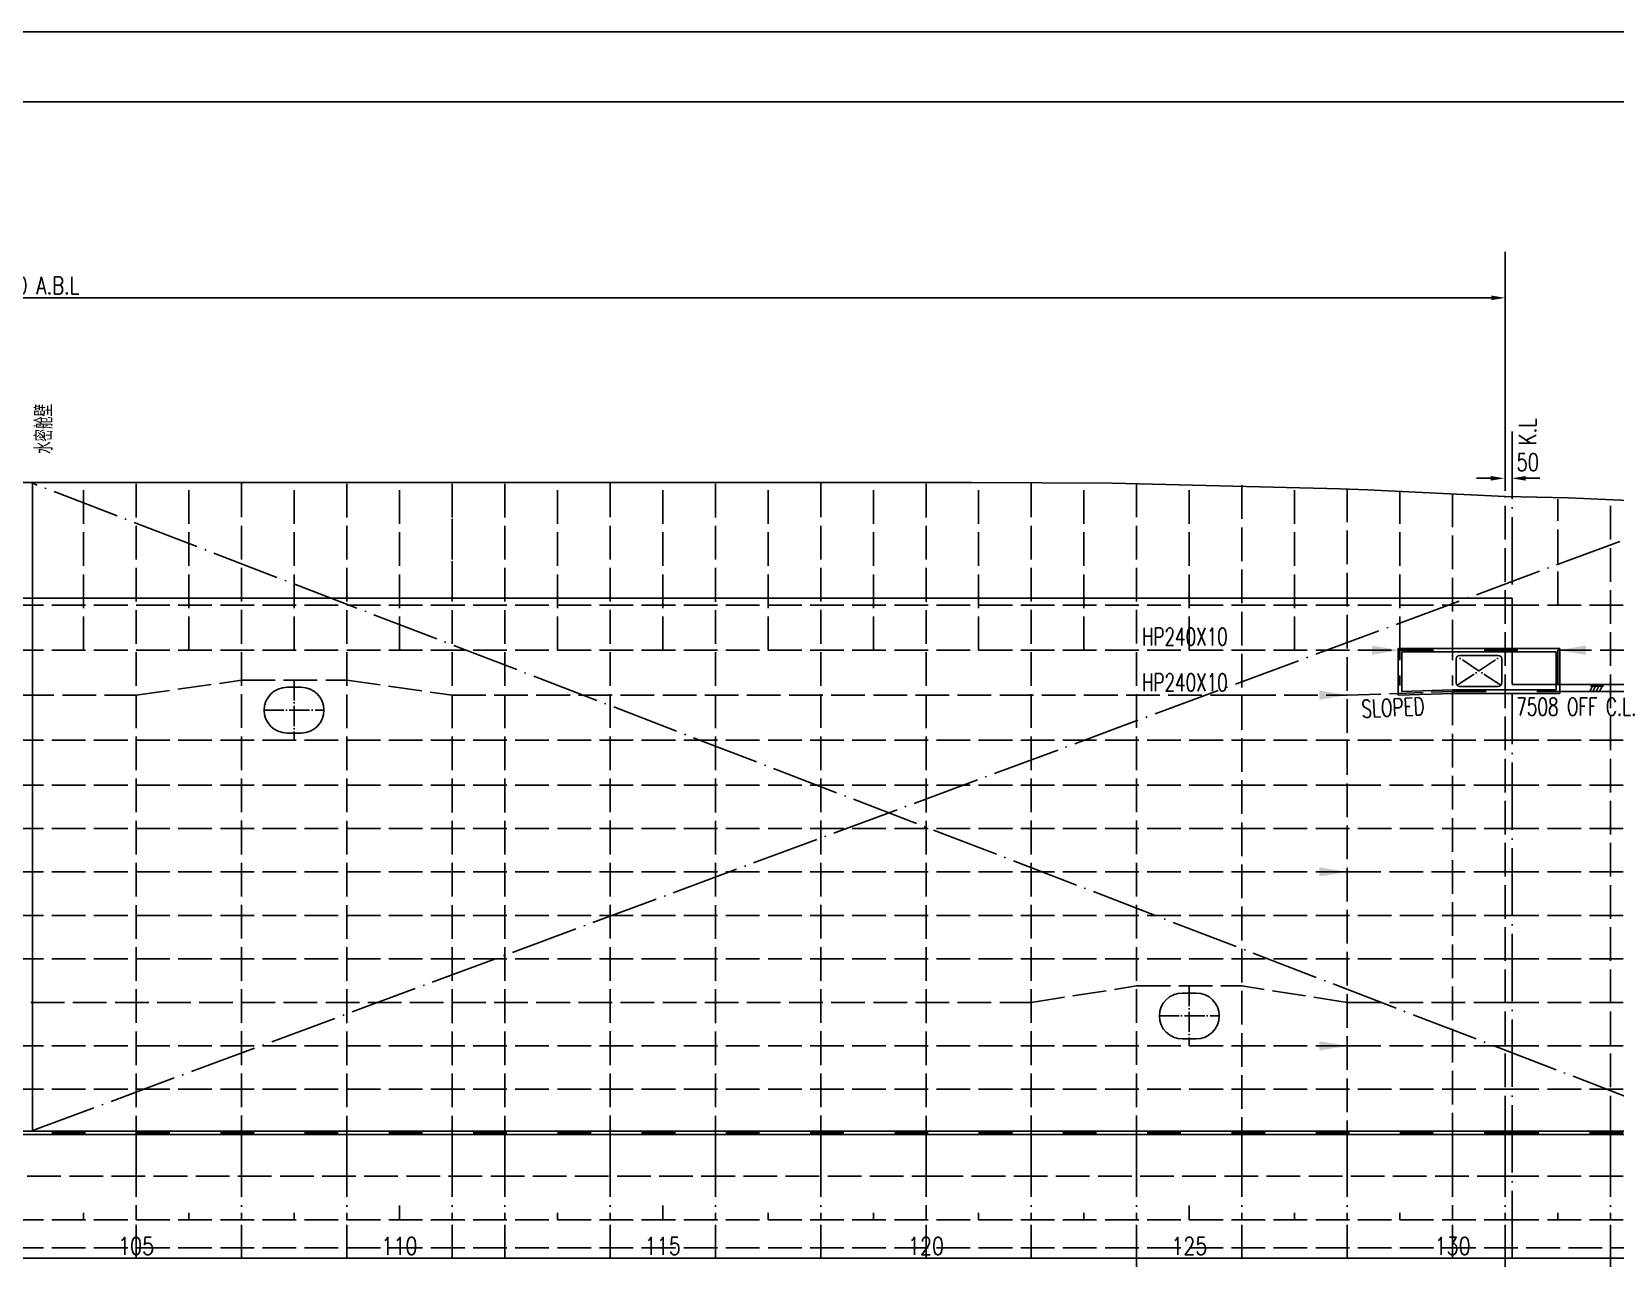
# Model space of a CAD drawing. Extents: x 373818 to 564480, y 322172 to 634257.
# Drawn here: x 500109 to 522664, y 424432 to 441899 of the extents above; entities that cross this region are included whole.
import ezdxf
from ezdxf.enums import TextEntityAlignment as Align

# ---------------------------------------------------------------- set-up
doc = ezdxf.new("R2010")
doc.units = 0
doc.header["$LTSCALE"] = 40
doc.header["$MEASUREMENT"] = 0
for name, pattern in [('ACAD_ISO02W100', [15, 12, -3]), ('ACAD_ISO03W100', [30, 12, -18]), ('ACAD_ISO04W100', [30.5, 24, -3, 0.5, -3]), ('ACAD_ISO05W100', [34, 24, -3, 0.5, -3, 0.5, -3])]:
    doc.linetypes.add(name, pattern=pattern)
doc.layers.get('0').update_dxf_attribs({"linetype": 'CONTINUOUS'})
doc.layers.get('DEFPOINTS').update_dxf_attribs({"linetype": 'CONTINUOUS'})
for name, color, linetype in [('BT_ENG', 7, 'CONTINUOUS'), ('C-CEN', 4, 'ACAD_ISO04W100'), ('C-CON', 4, 'CONTINUOUS'), ('C-DAS', 4, 'ACAD_ISO02W100'), ('FRAME', 7, 'CONTINUOUS'), ('Y-CON', 2, 'CONTINUOUS'), ('Y-DAS', 2, 'ACAD_ISO02W100'), ('Y-H', 2, 'ACAD_ISO03W100'), ('Y-PH', 2, 'ACAD_ISO05W100')]:
    doc.layers.add(name, color=color, linetype=linetype)
doc.styles.add('ROMANS', font='romans.shx', dxfattribs={"width": 0.75, "height": 250, "bigfont": 'hzdx.shx'})
doc.dimstyles.new('DM-100', dxfattribs={"dimscale": 0, "dimtxt": 250, "dimasz": 200, "dimexe": 30, "dimexo": 30, "dimgap": 50, "dimtad": 1, "dimdec": 0, "dimzin": 0, "dimdsep": 46, "dimtxsty": 'ROMANS', "dimcen": 0, "dimclrd": 1, "dimclre": 1, "dimclrt": 1, "dimadec": 0, "dimazin": 0, "dimtfac": 1, "dimtdec": 0, "dimtmove": 0, "dimatfit": 3, "dimfxl": 0, "dimtolj": 1, "dimtzin": 0, "dimarcsym": 0})

# ---------------------------------------------------------------- blocks, each defined once
blk = doc.blocks.new('*D18')
at = {"color": 1, "linetype": 'ByBlock', "transparency": 16777216}
for p, q in [((479296, 442500), (520896, 442500)), ((521096, 442470), (521096, 442470))]:
    blk.add_line(p, q, dxfattribs=at)
for points in [[(479296, 442533), (479296, 442467), (479096, 442500)], [(520896, 442533), (520896, 442467), (521096, 442500)]]:
    blk.add_solid(points, dxfattribs=at)
at = {"layer": 'DEFPOINTS', "color": 0, "linetype": 'ByBlock', "transparency": 16777216}
for p in [(479096, 442500), (521096, 442500), (521096, 442500)]:
    blk.add_point(p, dxfattribs=at)
at = {"color": 1, "linetype": 'ByBlock', "transparency": 16777216, "insert": (500096, 442675), "char_height": 250, "attachment_point": 5, "style": 'ROMANS'}
blk.add_mtext('\\A1;1550 A.B.L', dxfattribs=at)

msp = doc.modelspace()

# ---------------------------------------------------------------- linework, layer by layer
at = {"color": 2}
msp.add_line((417692.4, 440899.4), (562792.4, 440899.4), dxfattribs=at)
for p, q in [((521093.39, 435360.53), (521096.41, 438765.05)), ((500121.41, 426266.75), (500121.41, 435477.82)), ((519571.42, 433116.76), (521871.41, 433116.76)), ((519571.42, 432450.92), (519571.42, 433116.76)), ((519621.42, 433066.76), (521821.41, 433066.76)), ((519621.42, 432502.61), (519621.42, 433066.76)), ((521821.41, 433066.76), (521821.41, 432526.78)), ((521871.41, 433116.76), (521871.41, 432476.78)), ((519571.42, 432450.92), (520346.84, 432476.78)), ((519621.42, 432502.61), (520346.01, 432526.78)), ((521821.41, 432526.78), (520346.01, 432526.78)), ((521871.41, 432476.78), (520346.84, 432476.78)), ((522265.92, 432501.77), (522489.01, 432501.77)), ((522336.95, 432577.17), (522299.58, 432501.77)), ((522310.34, 432577.17), (522495.88, 432577.17)), ((522380.25, 432577.17), (522342.88, 432501.77)), ((522426.82, 432577.17), (522389.45, 432501.77)), ((522474.71, 432577.17), (522437.34, 432501.77)), ((477596.41, 426244.75), (521096.41, 426244.75)), ((477596.41, 426194.75), (521096.41, 426194.75)), ((521096.41, 426244.75), (542821.41, 426244.75)), ((521096.41, 426194.75), (542821.41, 426194.75)), ((501596.41, 424981.75), (501596.41, 425181.75)), ((505346.41, 424981.75), (505346.41, 425181.75)), ((509096.41, 424981.75), (509096.41, 425181.75)), ((512846.41, 424981.75), (512846.41, 425181.75)), ((516596.41, 424981.75), (516596.41, 425181.75)), ((520346.41, 424981.75), (520346.41, 425181.75)), ((500846.41, 424981.75), (500846.41, 425081.75)), ((502346.41, 424981.75), (502346.41, 425081.75)), ((503096.41, 424981.75), (503096.41, 425081.75)), ((503846.41, 424981.75), (503846.41, 425081.75)), ((504596.41, 424981.75), (504596.41, 425081.75)), ((506096.41, 424981.75), (506096.41, 425081.75)), ((506846.41, 424981.75), (506846.41, 425081.75)), ((507596.41, 424981.75), (507596.41, 425081.75)), ((508346.41, 424981.75), (508346.41, 425081.75)), ((509846.41, 424981.75), (509846.41, 425081.75)), ((510596.41, 424981.75), (510596.41, 425081.75)), ((511346.41, 424981.75), (511346.41, 425081.75)), ((512096.41, 424981.75), (512096.41, 425081.75)), ((513596.41, 424981.75), (513596.41, 425081.75)), ((514346.41, 424981.75), (514346.41, 425081.75)), ((515096.41, 424981.75), (515096.41, 425081.75)), ((515846.41, 424981.75), (515846.41, 425081.75)), ((517346.41, 424981.75), (517346.41, 425081.75)), ((518096.41, 424981.75), (518096.41, 425081.75)), ((518846.41, 424981.75), (518846.41, 425081.75)), ((519596.41, 424981.75), (519596.41, 425081.75)), ((521096.41, 424981.75), (521096.41, 425081.75)), ((521846.41, 424981.75), (521846.41, 425081.75)), ((522596.41, 424981.75), (522596.41, 425081.75))]:
    msp.add_line(p, q)
at = {"color": 1, "linetype": 'ByBlock'}
for p, q in [((520886.76, 435539.18), (520686.76, 435539.18)), ((521386.76, 435539.18), (521586.76, 435539.18))]:
    msp.add_line(p, q, dxfattribs=at)
at = {"color": 1}
for p, q in [((477596.41, 433831.97), (521196.41, 433831.79)), ((521196.41, 433831.79), (521196.41, 432601.77)), ((521196.41, 432601.77), (536946.41, 432601.75)), ((498151.42, 424431.75), (521096.41, 424431.75)), ((521096.41, 424431.75), (524423.46, 424431.75))]:
    msp.add_line(p, q, dxfattribs=at)
at = {"color": 1, "linetype": 'ByBlock'}
for points in [[(520886.76, 435572.51), (520886.76, 435505.85), (521086.76, 435539.18)], [(521386.76, 435572.51), (521386.76, 435505.85), (521186.76, 435539.18)], [(519196.42, 433158.42), (519196.42, 433025.09), (519596.42, 433091.75)], [(522246.41, 433158.42), (522246.41, 433025.09), (521846.41, 433091.76)], [(518446.41, 432518.4), (518446.41, 432385.07), (518846.41, 432451.73)], [(518446.41, 430000.42), (518446.41, 429867.09), (518846.41, 429933.75)], [(518446.41, 427524.42), (518446.41, 427391.09), (518846.41, 427457.75)]]:
    msp.add_solid(points, dxfattribs=at)
at = {"layer": 'BT_ENG'}
msp.add_line((415192.4, 441899.4), (563792.4, 441899.4), dxfattribs=at)
at = {"layer": 'C-CEN'}
for p, q in [((521196.41, 434027.91), (521196.41, 436256.02)), ((524096.41, 426241.75), (500096.41, 435477.82)), ((500096.41, 426241.75), (524096.41, 435147.72)), ((521196.41, 424431.75), (521196.41, 432461.57))]:
    msp.add_line(p, q, dxfattribs=at)
at = {"layer": 'C-CEN', "ltscale": 0.3}
for p, q in [((520411.2, 432591.42), (521031.64, 433002.1)), ((521031.64, 432591.4), (520411.2, 433002.1)), ((503846.41, 432663.76), (503846.41, 431811.76)), ((503412.41, 432237.76), (504280.41, 432237.76)), ((516596.41, 428309.75), (516596.41, 427457.75)), ((516162.41, 427883.75), (517030.41, 427883.75))]:
    msp.add_line(p, q, dxfattribs=at)
at = {"layer": 'C-CON'}
for p, q in [((520396.56, 432966.75), (520396.56, 432626.78)), ((520396.56, 432966.75), (520396.56, 432626.78)), ((520446.56, 433016.75), (520996.29, 433016.75)), ((520446.56, 433016.75), (520996.29, 433016.75)), ((521046.29, 432966.75), (521046.29, 432626.76)), ((521046.29, 432966.75), (521046.29, 432626.76)), ((503746.41, 432563.76), (503946.41, 432563.76)), ((520996.28, 432576.76), (520446.55, 432576.78)), ((520996.28, 432576.76), (520446.55, 432576.78)), ((503746.41, 431911.76), (503946.41, 431911.76)), ((516496.41, 428209.75), (516696.41, 428209.75)), ((516496.41, 427557.75), (516696.41, 427557.75))]:
    msp.add_line(p, q, dxfattribs=at)
for centre, radius, start, end in [((520446.56, 432966.75), 50, 90, 180), ((520446.56, 432966.75), 50, 90, 180), ((520996.29, 432966.75), 50, 0, 90), ((520996.29, 432966.75), 50, 0, 90), ((520446.56, 432626.78), 50, 180, 269.997779), ((520446.56, 432626.78), 50, 180, 269.997779), ((520996.29, 432626.76), 50, 269.997779, 0), ((520996.29, 432626.76), 50, 269.997779, 0), ((503746.41, 432237.76), 326, 90, 270), ((503946.41, 432237.76), 326, 270, 90), ((516496.41, 427883.75), 326, 90, 270), ((516696.41, 427883.75), 326, 270, 90)]:
    msp.add_arc(centre, radius, start, end, dxfattribs=at)
at = {"layer": 'C-DAS'}
for p, q in [((480596.41, 433091.77), (519596.41, 433091.75)), ((521846.41, 433091.76), (531596.41, 433091.75)), ((501596.41, 432451.76), (503096.41, 432663.76)), ((503096.41, 432663.76), (504596.41, 432663.76)), ((504596.41, 432663.76), (506096.41, 432451.75)), ((484346.41, 432451.78), (501596.41, 432451.76)), ((506096.41, 432451.75), (517346.41, 432451.74)), ((517346.41, 432451.74), (518846.41, 432451.74)), ((477596.41, 431811.77), (521096.41, 431811.76)), ((521096.41, 431811.76), (523346.41, 431811.75)), ((477596.41, 430552.75), (521096.41, 430552.75)), ((521096.41, 430552.75), (527096.41, 430552.75)), ((477596.41, 429933.75), (518846.41, 429933.75)), ((477596.41, 429314.75), (521096.41, 429314.75)), ((521096.41, 429314.75), (544646.41, 429314.75)), ((514346.41, 428076.75), (515846.41, 428309.75)), ((515846.41, 428309.75), (517346.41, 428309.75)), ((518846.41, 428076.75), (517346.41, 428309.75)), ((497096.41, 428076.75), (514346.41, 428076.75)), ((518846.41, 428076.75), (521096.41, 428076.75)), ((521096.41, 428076.75), (547033.32, 428076.75)), ((477596.41, 427457.75), (518846.41, 427457.75)), ((477596.41, 426838.75), (521096.41, 426838.75)), ((521096.41, 426838.75), (537596.41, 426838.75)), ((488646.41, 425600.75), (512896.41, 425600.75)), ((512896.41, 425600.75), (521096.41, 425600.75)), ((521096.41, 425600.75), (547033.39, 425600.75)), ((477596.41, 424981.75), (521096.41, 424981.75)), ((521096.41, 424981.75), (524121.41, 424981.75)), ((477596.41, 424581.75), (524096.41, 424581.75))]:
    msp.add_line(p, q, dxfattribs=at)
at = {"layer": 'Y-CON'}
for p, q in [((479096.41, 435479.16), (513496.41, 435479.16)), ((513496.41, 435479.16), (515496.41, 435469.96)), ((515496.41, 435469.96), (518746.41, 435389.56)), ((518746.41, 435389.56), (519135.01, 435374.56)), ((519135.01, 435374.56), (521096.41, 435278.86)), ((521096.41, 435278.86), (521996.41, 435262.36)), ((521996.41, 435262.36), (524096.41, 435164.76)), ((515846.41, 424431.75), (515846.41, 414498.69)), ((521096.41, 424431.75), (521096.41, 414686.62)), ((522596.41, 424431.75), (522596.41, 414749.97))]:
    msp.add_line(p, q, dxfattribs=at)
at = {"layer": 'Y-DAS'}
for p, q in [((500846.41, 433091.76), (500846.41, 435462.85)), ((501596.41, 435462.82), (501596.41, 426266.75)), ((502346.41, 433091.76), (502346.41, 435462.8)), ((503096.41, 435464.54), (503096.41, 426266.75)), ((503846.41, 433091.76), (503846.41, 435462.77)), ((504596.41, 435462.75), (504596.41, 426266.75)), ((505346.41, 433091.76), (505346.41, 435462.73)), ((506096.41, 433881.75), (506096.41, 435462.72)), ((506096.41, 435462.7), (506096.41, 426266.75)), ((506846.41, 435462.7), (506846.41, 426266.75)), ((507596.41, 433091.76), (507596.41, 435462.64)), ((508346.41, 435464.54), (508346.41, 426266.75)), ((509096.41, 433091.76), (509096.41, 435462.64)), ((509846.41, 435462.61), (509846.41, 426266.75)), ((510596.41, 433091.76), (510596.41, 435462.57)), ((511346.41, 435464.54), (511346.41, 426266.75)), ((512096.41, 433091.76), (512096.41, 435462.47)), ((512846.41, 435462.4), (512846.41, 426266.75)), ((513596.41, 433091.76), (513596.41, 435462.31)), ((514346.41, 435464.54), (514346.41, 426266.75)), ((515096.41, 433091.76), (515096.41, 435471.72)), ((515846.41, 435464.82), (515846.41, 426266.75)), ((516596.41, 433091.76), (516596.41, 435454.94)), ((517346.41, 435439.87), (517346.41, 426266.75)), ((518096.41, 433091.75), (518096.41, 435420.33)), ((518846.41, 435394.45), (518846.41, 426266.75)), ((519596.41, 433091.75), (519596.41, 435362.89)), ((520346.41, 435323.98), (520346.41, 433091.75)), ((521096.41, 426266.75), (521096.41, 435276.89)), ((521846.41, 433731.79), (521846.41, 435243.76)), ((522596.41, 426266.75), (522596.41, 435213.54)), ((477596.41, 433731.97), (521096.41, 433731.8)), ((521096.41, 433731.79), (527096.41, 433731.77)), ((518846.41, 432451.75), (520346.41, 432501.78)), ((520344.75, 432501.72), (520346.41, 426266.75)), ((521846.41, 432501.77), (536098.41, 432501.75)), ((477596.41, 431171.75), (518846.41, 431171.75)), ((518846.41, 431171.75), (521096.41, 431171.75)), ((521096.41, 431171.75), (539096.41, 431171.75)), ((518846.41, 429933.75), (521096.41, 429933.75)), ((521096.41, 429933.75), (536098.41, 429933.75)), ((477596.41, 428695.75), (521096.41, 428695.75)), ((521096.41, 428695.75), (545846.41, 428695.75)), ((518846.41, 427457.72), (521096.41, 427457.77)), ((521096.41, 427457.84), (547033.34, 427458.4))]:
    msp.add_line(p, q, dxfattribs=at)
at = {"layer": 'Y-H'}
for p, q in [((519596.41, 433091.76), (521846.41, 433091.76)), ((521846.41, 433091.76), (521846.41, 432501.77)), ((520346.41, 432501.78), (521846.41, 432501.77)), ((477596.41, 426219.75), (521096.41, 426219.75)), ((521096.41, 426219.75), (542846.41, 426219.75))]:
    msp.add_line(p, q, dxfattribs=at)
at = {"layer": 'Y-H', "ltscale": 0.3}
for p, q in [((519596.42, 433091.75), (519596.42, 432476.77)), ((520346.41, 433091.75), (520346.41, 432501.78))]:
    msp.add_line(p, q, dxfattribs=at)
at = {"layer": 'Y-PH'}
for p, q in [((501596.41, 426266.75), (501596.41, 424431.75)), ((503096.41, 426266.75), (503096.41, 424431.75)), ((504596.41, 426266.75), (504596.41, 424431.75)), ((506096.41, 426266.75), (506096.41, 424431.75)), ((506846.41, 426266.75), (506846.41, 424431.75)), ((508346.41, 426266.75), (508346.41, 424431.75)), ((509846.41, 426266.75), (509846.41, 424431.75)), ((511346.41, 426266.75), (511346.41, 424431.75)), ((512846.41, 426266.75), (512846.41, 424431.75)), ((514346.41, 426266.75), (514346.41, 424431.75)), ((515846.41, 426266.75), (515846.41, 424431.75)), ((517346.41, 426266.75), (517346.41, 424431.75)), ((518846.41, 426266.75), (518846.41, 424431.75)), ((520346.41, 426266.75), (520346.41, 424431.75)), ((521096.41, 426266.75), (521096.41, 424431.75)), ((521096.41, 426266.75), (521096.41, 424431.75)), ((522596.41, 426266.75), (522596.41, 424431.75))]:
    msp.add_line(p, q, dxfattribs=at)

# ---------------------------------------------------------------- texts
at = {"style": 'ROMANS'}
for s, rotation, width, p in [('水密舱壁', 90, 0.75, (500409.21, 435885.9)), ('K.L', 90, 0.75, (521538.38, 436009.03)), ('SLOPED', 2.579569, 0.7, (519053.41, 432129.93))]:
    msp.add_text(s, height=250, rotation=rotation, dxfattribs=dict(at, width=width)).set_placement(p)
at = {"style": 'ROMANS', "width": 0.7}
for s, p in [('HP240X10', (515921.23, 433159.1)), ('HP240X10', (515921.23, 432507.62)), ('7508 OFF C.L.', (521254.19, 432161.55))]:
    msp.add_text(s, height=250, dxfattribs=at).set_placement(p)
at = {"color": 1, "linetype": 'ByBlock', "insert": (521255.76, 435769.18), "char_height": 250, "attachment_point": 4, "style": 'ROMANS'}
msp.add_mtext('50', dxfattribs=at)
at = {"layer": 'FRAME', "style": 'ROMANS', "width": 0.8}
for s, p in [('105', (501596.41, 424606.75)), ('110', (505346.41, 424606.75)), ('115', (509096.41, 424606.75)), ('120', (512846.41, 424606.75)), ('125', (516596.41, 424606.75)), ('130', (520346.41, 424606.75))]:
    msp.add_text(s, height=250, dxfattribs=at).set_placement(p, align=Align.MIDDLE)

# ---------------------------------------------------------------- dimensions: what is measured, and where the dimension line sits
dim = msp.add_linear_dim(base=(521096.41, 438109.16), p1=(479096.41, 438109.16), p2=(521096.41, 438109.45), text='1550 A.B.L', dimstyle='DM-100', override={"dimscale": 1, "dimtmove": 1})
dim.commit()
dim.dimension.update_dxf_attribs({"geometry": '*D18', "text_midpoint": (500096.41, 438284.16), "insert": (0, -4390.84)})

doc.saveas('drawing.dxf')
